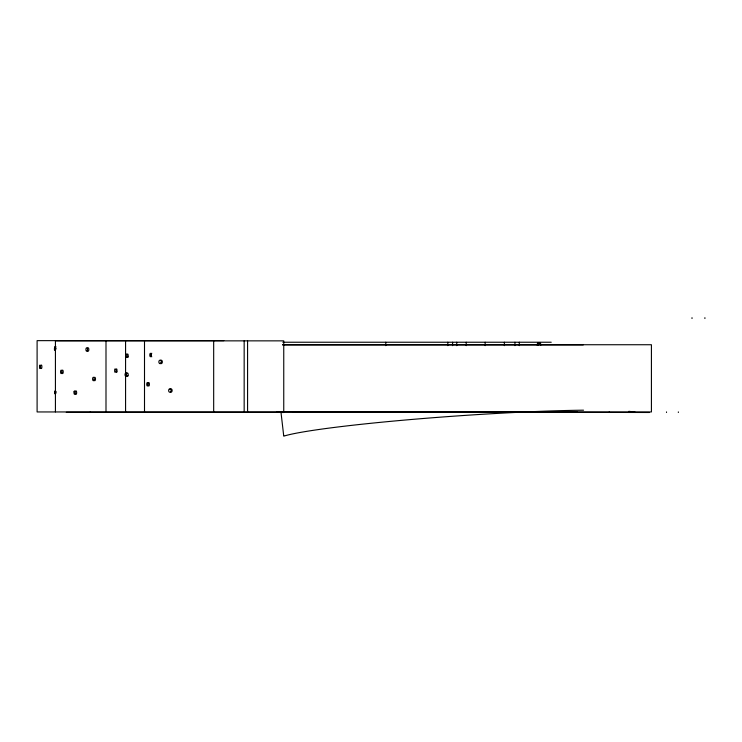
<?xml version="1.0" encoding="UTF-8"?>
<svg xmlns="http://www.w3.org/2000/svg" width="742" height="742" viewBox="0 0 742 742"><rect width="100%" height="100%" fill="white"/><g stroke="black" fill="none" stroke-linecap="round" stroke-linejoin="round"><path stroke-width="1.11" d="M56.021 348.165L56.021 349.065M54.62 346.931C55.27 355.158 53.025 345.707 56.067 346.876M56.04 391.414L56.04 393.158M223.815 340.643L37.1 340.643L37.1 411.949L651.42 411.949L651.42 344.733L282.73 344.733M282.85 342.229L551.232 342.229M282.572 344.882L583.277 344.882M293.053 411.745L577.128 411.745M66.298 412.329L278.621 412.329M277.118 411.884L649.352 412.496M476.846 411.643L478.646 412.496M704.9 317.678L704.9 318.531M692.008 317.678L692.008 318.531M678.336 411.903L678.336 412.496M666.511 411.903L666.511 412.496M609.275 411.903L609.275 412.496M519.317 342.229L519.317 345.661M514.948 342.229L514.948 345.661M504.384 342.229L504.384 345.661M485.157 342.229L485.157 345.661M466.217 342.229L466.217 345.661M456.729 342.229L456.729 345.661M452.583 342.229L452.583 345.661M447.816 342.229L447.816 345.661M423.682 411.903L423.682 412.496M409.51 411.903L409.51 412.496M385.784 342.229L385.784 345.661M355.826 411.903L355.826 412.496M341.728 411.903L341.728 412.496M247.578 340.856L247.578 411.903M244.164 340.856L244.164 411.903M213.677 340.856L213.677 411.903M144.505 340.856L144.505 411.903M125.574 340.856L125.574 411.903M105.995 340.856L105.995 411.903M90.311 411.903L90.311 412.496M55.427 411.903L55.427 340.856L283.75 340.856L283.75 412.496L280.949 412.496L280.949 411.903L283.75 436.148A180.018 10.62 -4 0 1 408.239 419.759A180.018 10.62 -4 0 1 583.546 410.187M628.845 411.318A180.018 10.62 -4 0 1 635.727 412.496M160.801 360.213A1.744 1.243 -90 0 1 162.322 362.346A1.744 1.243 -90 0 1 160.235 363.135M170.02 389.29A1.744 1.243 -90 0 1 172.098 390.069A1.744 1.243 -90 0 1 170.577 392.203M151.804 356.772A1.744 0.659 -90 0 1 151.479 356.54M151.34 356.262A1.744 0.659 -90 0 1 151.34 353.795M151.479 353.517A1.744 0.659 -90 0 1 151.804 353.285M148.187 383.41A1.744 0.659 -90 0 1 149.133 382.853A1.744 0.659 -90 0 1 149.263 385.395A1.744 0.659 -90 0 1 148.289 385.515M126.734 375.869A1.744 0.992 -90 0 1 125.268 375.758A1.744 0.992 -90 0 1 125.463 373.207A1.744 0.992 -90 0 1 126.891 373.764M126.539 357.227A1.744 0.64 -90 0 1 125.574 355.715A1.744 0.64 -90 0 1 126.539 354.203M115.372 372.113A1.744 0.482 -90 0 1 114.648 370.601A1.744 0.482 -90 0 1 115.372 369.089M87.454 348.286A1.744 0.807 -90 0 1 88.595 348.286A1.744 0.807 -90 0 1 88.595 350.753A1.744 0.807 -90 0 1 87.454 350.753M94.484 377.307A1.744 0.807 -90 0 1 95.477 379.44A1.744 0.807 -90 0 1 94.123 380.219M62.115 370.629A1.744 0.649 -90 0 1 63.07 370.74A1.744 0.649 -90 0 1 62.94 373.291A1.744 0.649 -90 0 1 62.013 372.734M75.536 391.396A1.744 0.649 -90 0 1 76.491 391.507A1.744 0.649 -90 0 1 76.37 394.058A1.744 0.649 -90 0 1 75.434 393.501M537.356 345.382A1.744 1.354 -90 0 1 539.48 343.277M41.079 365.556A1.744 0.464 -90 0 1 41.71 365.454A1.744 0.464 -90 0 1 41.793 367.782A1.744 0.464 -90 0 1 41.172 368.292M538.275 345.382A1.744 1.354 -90 0 1 539.443 342.767A1.744 1.354 -90 0 1 540.612 345.382M54.574 391.841C54.843 397.842 55.687 387.992 54.574 391.841M40.337 368.023A1.744 0.464 -90 0 0 40.124 365.101A1.744 0.464 -90 0 0 39.549 367.234A1.744 0.464 -90 0 0 40.337 368.023M61.679 373.096A1.744 0.649 -90 0 0 61.382 370.184A1.744 0.649 -90 0 0 60.594 372.317A1.744 0.649 -90 0 0 61.679 373.096M87.306 350.753A1.744 0.807 -90 0 0 86.944 347.831A1.744 0.807 -90 0 0 85.951 349.964A1.744 0.807 -90 0 0 87.306 350.753M74.079 391.757A1.744 0.649 90 0 0 74.645 394.373A1.744 0.649 90 0 0 75.202 391.757A1.744 0.649 90 0 0 74.079 391.757M94.104 379.858A1.744 0.807 -90 0 0 93.409 377.242A1.744 0.807 -90 0 0 92.704 379.858A1.744 0.807 -90 0 0 94.104 379.858M127.93 375.869A1.744 0.992 -90 0 0 127.485 372.957A1.744 0.992 -90 0 0 126.27 375.09A1.744 0.992 -90 0 0 127.93 375.869M116.874 371.835A1.744 0.482 -90 0 0 116.652 368.922A1.744 0.482 -90 0 0 116.067 371.056A1.744 0.482 -90 0 0 116.874 371.835M128.023 356.948A1.744 0.64 -90 0 0 127.735 354.036A1.744 0.64 -90 0 0 126.947 356.169A1.744 0.64 -90 0 0 128.023 356.948M161.181 362.773A1.744 1.243 -90 0 0 160.096 360.158A1.744 1.243 -90 0 0 159.02 362.773A1.744 1.243 -90 0 0 161.181 362.773M151.025 355.9A1.744 0.659 -90 0 0 150.459 353.285A1.744 0.659 -90 0 0 149.893 355.9A1.744 0.659 -90 0 0 151.025 355.9M147.973 385.154A1.744 0.659 -90 0 0 147.408 382.538A1.744 0.659 -90 0 0 146.833 385.154A1.744 0.659 -90 0 0 147.973 385.154M170.957 391.396A1.744 1.243 -90 0 0 169.881 388.78A1.744 1.243 -90 0 0 168.805 391.396A1.744 1.243 -90 0 0 170.957 391.396"/></g></svg>
